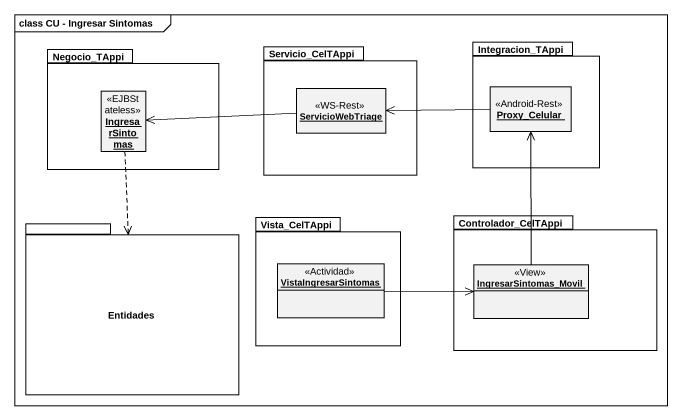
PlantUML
@startuml
mainframe class CU - Ingresar Sintomas
hide circle
hide empty members
package Negocio_TAppi {
  object IngresarSintomas <<EJBStateless>>
}
package Servicio_CelTAppi {
  object ServicioWebTriage <<WS-Rest>>
}
package Integracion_TAppi {
  object Proxy_Celular <<Android-Rest>>
}
package Entidades {
}
package Vista_CelTAppi {
  object VistaIngresarSintomas <<Actividad>>
}
package Controlador_CelTAppi {
  object IngresarSintomas_Movil <<View>>
}
IngresarSintomas ..> Entidades
ServicioWebTriage -left-> IngresarSintomas
Proxy_Celular -left-> ServicioWebTriage
VistaIngresarSintomas -right-> IngresarSintomas_Movil
IngresarSintomas_Movil -up-> Proxy_Celular
@enduml
